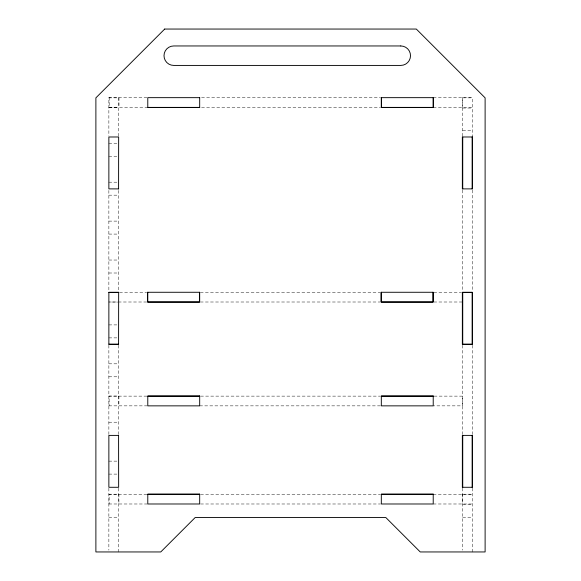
<?xml version="1.0" encoding="UTF-8"?>
<svg xmlns="http://www.w3.org/2000/svg" width="581" height="581" viewBox="0 0 581 581"><rect width="100%" height="100%" fill="white"/><g stroke="black" fill="none" stroke-linecap="round" stroke-linejoin="round"><path stroke-width="0.44" stroke-dasharray="2.9 2.18" d="M146.957 97.659L108.865 97.659L108.865 136.099M201.563 97.659L380.49 97.659M433.295 97.659L472.469 97.659L472.469 136.985M108.865 97.855L118.589 97.855M462.737 97.855L472.469 97.855M147.864 107.391L109.192 107.391L109.192 97.659M201.563 107.391L380.49 107.391M433.295 107.391L472.469 107.391M108.865 107.456L118.589 107.456M108.865 107.652L118.589 107.652M462.737 108.037L472.469 108.037M462.737 130.289L472.469 130.289M108.865 143.267L117.711 143.267M108.865 156.238L117.711 156.238M108.865 182.187L117.711 182.187M108.865 195.165L118.589 195.165M108.865 221.107L118.589 221.107M108.865 234.085L118.589 234.085M108.865 260.034L118.589 260.034M108.865 273.005L118.589 273.005M119.563 292.272L146.63 292.272M200.329 292.272L380.163 292.272M433.854 292.272L461.452 292.272M146.63 302.004L108.865 302.004L117.711 302.069M200.329 302.004L380.163 302.004M433.854 302.004L462.345 302.004M108.865 324.902L117.711 324.902M108.865 337.881L117.711 337.881M108.865 363.822L118.589 363.822M108.865 376.8L118.589 376.8M108.865 396.06L118.589 396.06M146.884 396.126L109.112 396.126L109.112 405.858M200.583 396.126L380.417 396.126M434.109 396.126L462.592 396.126L462.592 405.858L433.215 405.858M108.865 405.858L147.785 405.858M199.682 405.858L381.318 405.858M108.865 422.205L118.589 422.205M108.865 461.132L117.711 461.132M108.865 474.103L117.711 474.103M108.865 494.191L118.589 494.191M462.737 494.191L472.469 494.191M146.884 494.257L109.112 494.257L109.112 503.988M200.583 494.257L380.417 494.257M433.215 494.257L472.389 494.257M108.865 503.988L147.785 503.988M200.583 503.988L380.417 503.988M433.215 503.988L472.389 503.988M462.737 504.569L472.469 504.569M108.865 517.548L118.589 517.548M462.737 517.548L472.469 517.548M472.469 190.081L472.469 291.568M472.469 345.267L472.469 434.682M472.469 488.134L472.469 551.95M462.737 136.099L462.737 97.659L462.672 107.391M462.737 190.081L462.737 291.568M462.737 345.267L462.737 434.682M462.737 488.134L462.737 550.156M462.592 494.257L462.592 503.988M118.989 97.659L118.989 107.391M118.909 396.126L118.909 405.858M118.909 494.257L118.909 503.988M118.589 97.659L118.589 136.099M118.589 190.459L118.589 291.568M118.589 345.267L118.589 434.494M118.589 488.185L118.589 551.95M108.865 190.459L108.865 291.568M108.865 345.267L108.865 434.494M108.865 488.185L108.865 550.156"/><path stroke-width="0.87" d="M147.864 107.391L199.762 107.391M118.655 188.883L108.865 188.883L108.865 136.985L118.655 136.985L118.589 188.883M108.865 292.468L118.589 292.468M108.865 344.17L118.655 344.17M147.785 396.126L199.682 396.126M381.318 396.126L433.215 396.126M118.655 435.394L108.865 435.394L108.865 487.285L118.655 487.285L118.589 435.394M147.785 494.257L199.682 494.257M381.318 494.257L433.215 494.257M472.135 136.985L472.135 188.883M472.135 435.394L472.135 487.285M462.737 136.985L462.737 188.883M462.737 435.394L462.737 487.285M433.215 97.659L433.215 107.456L381.318 107.456L381.318 97.659L433.295 97.659L433.295 107.391L381.397 107.391L381.397 97.659M432.961 292.272L432.961 302.004L381.063 302.004L381.063 292.272L433.215 292.272L433.215 302.069L381.318 302.069L381.318 292.272M199.428 292.272L199.428 302.004L147.53 302.004L147.53 292.272L199.682 292.272L199.682 302.069L147.785 302.069L147.785 292.272M164.692 29.05L95.887 97.855L95.887 551.95L160.755 551.95L195.165 517.548L385.835 517.548L420.245 551.95L485.113 551.95L485.113 97.855L416.308 29.05L164.692 29.05M400.781 45.957L173.734 45.957A9.732 9.732 0 0 0 164.002 55.689A9.732 9.732 0 0 0 173.734 65.421L400.781 65.421A9.732 9.732 0 0 0 410.513 55.689A9.732 9.732 0 0 0 400.781 45.957M199.762 97.659L147.785 97.659L147.785 107.456L199.682 107.456L199.682 97.659M472.469 136.985L462.345 136.985L462.345 188.883L472.469 188.883L472.469 136.985M118.655 292.272L108.865 292.272L108.865 344.366L118.589 344.366L118.655 292.272M472.135 292.272L462.345 292.272L462.345 344.17L472.135 344.17L472.135 292.272M472.469 292.468L462.737 292.468L462.737 344.366L472.469 344.366L472.469 292.468M199.682 396.06L147.785 396.06L147.785 405.858L199.682 405.858L199.682 396.06M433.215 396.06L381.318 396.06L381.318 405.858L433.215 405.858L433.215 396.06M472.469 435.394L462.345 435.394L462.345 487.285L472.469 487.285L472.469 435.394M199.682 494.191L147.785 494.191L147.785 503.988L199.682 503.988L199.682 494.191M433.215 494.191L381.318 494.191L381.318 503.988L433.215 503.988L433.215 494.191"/></g></svg>
